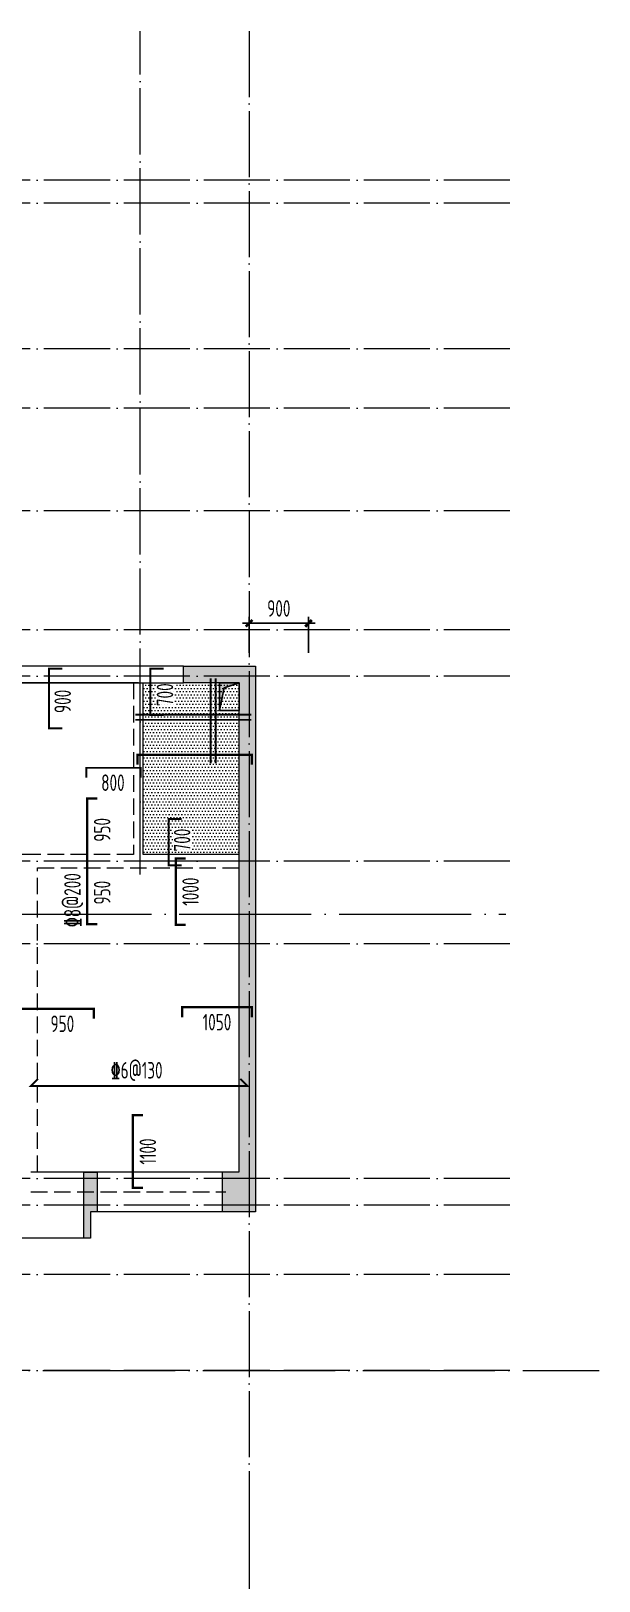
# Model space of a CAD drawing. Extents: x -129922 to 1190196, y -520662 to 139923.
# Drawn here: x 630640 to 639236, y -261298 to -237857 of the extents above; entities that cross this region are included whole.
import ezdxf
from ezdxf.enums import TextEntityAlignment as Align

# ---------------------------------------------------------------- set-up
doc = ezdxf.new("R2010")
doc.units = 0
doc.header["$LTSCALE"] = 1000
doc.header["$MEASUREMENT"] = 0
doc.linetypes.add('DASH', pattern=[0.35, 0.25, -0.1])
doc.linetypes.add('DOTE', pattern=[2.42, 2, -0.2, 0.02, -0.2])
for name, color, linetype, lineweight in [('A-平面-饰线', 11, 'Continuous', 15), ('A-标注-轴号', 3, 'Continuous', 15), ('A-轴线-塔楼', 1, 'DOTE', 9), ('A-轴线-隔墙', 41, 'DOTE', 9), ('S-基础-DQ', 6, 'Continuous', 20), ('S-墙柱-HATCH', 251, 'Continuous', 9), ('S-墙柱-WALL', 6, 'Continuous', 20), ('S-大样-HATCH', 251, 'Continuous', 9), ('S-大样-实线', 2, 'Continuous', 20), ('S-板-BEAM', 4, 'DASH', 20), ('S-板-BEAM-CON', 2, 'Continuous', 20), ('S-板-DIM', 3, 'Continuous', 20), ('S-板-板面填充', 251, 'Continuous', 20), ('S-板-楼板正筋', 107, 'Continuous', 20), ('S-板-楼板正筋文字', 107, 'Continuous', 20), ('S-板-楼板负筋', 1, 'Continuous', 20), ('S-板-楼板负筋文字', 7, 'Continuous', 20), ('S-轴网-轴线', 1, 'DOTE', 9)]:
    doc.layers.add(name, color=color, linetype=linetype, lineweight=lineweight)
doc.layers.add('HOLE', color=5, linetype='Continuous')
doc.layers.add('HOLE_HATCH', color=9, linetype='Continuous')
doc.styles.add('BW_Rein', font='tssdeng.shx', dxfattribs={"width": 0.7, "bigfont": 'hztxt.shx'})
doc.styles.add('TSSD_Dimension', font='tssdeng.shx', dxfattribs={"width": 0.7, "bigfont": 'HZTXT.SHX'})
doc.styles.add('样式 1', font='tssdeng.shx', dxfattribs={"width": 0.7, "bigfont": 'tssdchn.shx'})
doc.dimstyles.new('TSSD_100_100$0', dxfattribs={"dimtxt": 250, "dimasz": 100, "dimexe": 100, "dimexo": 250, "dimgap": 100, "dimtad": 1, "dimdec": 0, "dimzin": 0, "dimdsep": 46, "dimtxsty": 'TSSD_Dimension', "dimblk": 'ARCHTICK', "dimcen": 0, "dimdle": 100, "dimclrd": 3, "dimclre": 3, "dimclrt": 7, "dimadec": 0, "dimazin": 0, "dimtfac": 1, "dimtdec": 0, "dimtix": 1, "dimtmove": 2, "dimatfit": 0, "dimldrblk": 'ARCHTICK', "dimfxl": 0, "dimtolj": 1, "dimtzin": 0, "dimarcsym": 0})

# ---------------------------------------------------------------- blocks, each defined once
blk = doc.blocks.new('ZHOUWANG3')
at = {"layer": 'A-标注-轴号'}
blk.add_line((135852, 226834), (135852, 222834), dxfattribs=at)
at = {"layer": 'A-轴线-塔楼', "linetype": 'DOTE', "ltscale": 0.5}
for p, q in [((135852, 248942), (135852, 226834)), ((139798, 246686), (85362, 246686)), ((139798, 246336), (121152, 246336)), ((139798, 244136), (121152, 244136)), ((139798, 243236), (85362, 243236)), ((139798, 241686), (85362, 241686)), ((139798, 239886), (85362, 239886)), ((139798, 239186), (85362, 239186)), ((139798, 231586), (85362, 231586)), ((139798, 228686), (85362, 228686))]:
    blk.add_line(p, q, dxfattribs=at)
at = {"layer": 'A-轴线-隔墙', "ltscale": 0.5}
for p, q in [((134202, 236186), (134202, 248942)), ((139798, 236386), (129552, 236386)), ((139798, 235136), (129552, 235136)), ((139798, 231186), (85362, 231186)), ((139798, 230136), (85362, 230136))]:
    blk.add_line(p, q, dxfattribs=at)
blk = doc.blocks.new('_ArchTick')
at = {"color": 0, "linetype": 'ByBlock', "const_width": 0.4}
blk.add_lwpolyline([(-0.5, -0.5), (0.5, 0.5)], dxfattribs=at)
blk = doc.blocks.new('*D1199')
at = {"layer": 'Defpoints', "color": 0, "transparency": 16777216}
for p in [(633940, -246814), (633940, -247513), (634840, -247513)]:
    blk.add_point(p, dxfattribs=at)
at = {"layer": 'S-板-DIM', "color": 3, "lineweight": -2, "transparency": 16777216}
for p, q in [((634940, -246814), (633840, -246814)), ((633940, -247263), (633940, -246714)), ((634840, -247263), (634840, -246714))]:
    blk.add_line(p, q, dxfattribs=at)
at = {"layer": 'S-板-DIM', "color": 3, "lineweight": -2, "transparency": 16777216, "xscale": 100, "yscale": 100, "zscale": 100, "rotation": 180}
blk.add_blockref('_ArchTick', (633940, -246814), dxfattribs=at)
at = {"layer": 'S-板-DIM', "color": 3, "lineweight": -2, "transparency": 16777216, "xscale": 100, "yscale": 100, "zscale": 100}
blk.add_blockref('_ArchTick', (634840, -246814), dxfattribs=at)
at = {"layer": 'S-板-DIM', "color": 7, "transparency": 16777216, "insert": (634390, -246589), "char_height": 250, "attachment_point": 5, "style": 'TSSD_Dimension'}
blk.add_mtext('\\A1;900', dxfattribs=at)
blk = doc.blocks.new('20191023.11405152')
at = {"layer": 'S-大样-HATCH'}
h = blk.add_hatch(color=256, dxfattribs=at)
h.dxf.hatch_style = 1
h.paths.add_polyline_path([(-100, 0), (0, 0), (0, -400), (100, -400), (100, 600), (-100, 600)])
at = {"layer": 'S-大样-实线'}
blk.add_lwpolyline([(-100, 0), (0, 0), (0, -400), (100, -400), (100, 600), (-100, 600)], close=True, dxfattribs=at)
blk = doc.blocks.new('BW-11249575', base_point=(4312308, -603454))
at = {"layer": 'S-板-板面填充'}
h = blk.add_hatch(dxfattribs=at)
h.set_pattern_fill('DOTS', color=256, scale=30, style=0)
h.set_pattern_definition([(0, (4313358.12, -595033.514), (23.8125, 47.625), [0, -47.625])])
h.paths.add_polyline_path([(4358808, -592434), (4360258, -592434), (4360258, -595034), (4358808, -595034)])
at = {"layer": 'A-平面-饰线'}
blk.add_lwpolyline([(4360508, -600434), (4358008, -600434), (4358008, -600834), (4357908, -600834), (4357908, -600834), (4356508, -600834)], dxfattribs=at)
at = {"layer": 'S-基础-DQ', "ltscale": 0.5}
blk.add_lwpolyline([(4360258, -595134), (4358758, -595134), (4358758, -592434)], dxfattribs=at)
blk.add_lwpolyline([(4360258, -595134), (4358758, -595134), (4358758, -592434)], dxfattribs=at)
at = {"layer": 'S-板-BEAM'}
for p, q in [((4358658, -592434), (4358658, -595034)), ((4357108, -595034), (4356108, -595034)), ((4358658, -595034), (4357108, -595034)), ((4357208, -595234), (4360258, -595234)), ((4357208, -599834), (4357208, -595234)), ((4357108, -600134), (4360058, -600134))]:
    blk.add_line(p, q, dxfattribs=at)
at = {"layer": 'S-板-BEAM-CON'}
for p, q in [((4358733, -592184), (4356033, -592184)), ((4359418, -592184), (4358733, -592184)), ((4358733, -592434), (4356033, -592434)), ((4356033, -592434), (4358733, -592434)), ((4358733, -592434), (4359418, -592434)), ((4358808, -595034), (4358808, -592434)), ((4360258, -595034), (4358808, -595034)), ((4360058, -599834), (4357108, -599834))]:
    blk.add_line(p, q, dxfattribs=at)
at = {"layer": 'S-大样-实线', "xscale": -1}
blk.add_blockref('20191023.11405152', (4358008, -600434), dxfattribs=at)
blk = doc.blocks.new('safhgfjhgfj')
at = {"layer": 'S-墙柱-HATCH', "ltscale": 0.2}
h = blk.add_hatch(color=256, dxfattribs=at)
h.paths.add_polyline_path([(6336110, -688648), (6336110, -694018), (6335910, -694018), (6335910, -693248), (6333210, -693248), (6333210, -693048), (6333310, -693048), (6335910, -693048), (6335910, -687998), (6336510, -687998), (6336510, -688648)])
h.paths.add_polyline_path([(6312710, -703448), (6312710, -703148), (6311910, -703148), (6311910, -698748), (6311710, -698748), (6311710, -703148), (6310910, -703148), (6310910, -703448)])
h.paths.add_polyline_path([(6311910, -697548), (6311710, -697548), (6311710, -695048), (6311310, -695048), (6311310, -694848), (6312310, -694848), (6312310, -695048), (6311910, -695048)])
h.paths.add_polyline_path([(6325110, -697548), (6325310, -697548), (6325310, -695048), (6325710, -695048), (6325710, -694848), (6324710, -694848), (6324710, -695048), (6325110, -695048)])
h.paths.add_polyline_path([(6324310, -703448), (6324310, -703148), (6325110, -703148), (6325110, -698748), (6325310, -698748), (6325310, -703148), (6326110, -703148), (6326110, -703448)])
h.paths.add_polyline_path([(6331360, -703448), (6331360, -703148), (6331810, -703148), (6331810, -699398), (6332010, -699398), (6332010, -703148), (6332810, -703148), (6332810, -703448)])
h.paths.add_polyline_path([(6332010, -695748), (6331810, -695748), (6331810, -693248), (6331660, -693248), (6331660, -693048), (6332010, -693048)])
h.paths.add_polyline_path([(6336310, -703148), (6336110, -703148), (6336110, -699598), (6335910, -699598), (6335910, -703748), (6336310, -703748)])
h.paths.add_polyline_path([(6336610, -695748), (6336110, -695748), (6336110, -698548), (6335910, -698548), (6335910, -695498), (6336610, -695498)])
h.paths.add_polyline_path([(6319410, -703448), (6319410, -703148), (6318610, -703148), (6318610, -699398), (6318410, -699398), (6318410, -703148), (6317610, -703148), (6317610, -703448)])
h.paths.add_polyline_path([(6318410, -695748), (6318610, -695748), (6318610, -693248), (6318960, -693248), (6318960, -693048), (6318060, -693048), (6318060, -693248), (6318410, -693248)])
h.paths.add_polyline_path([(6307910, -693048), (6307910, -693248), (6309510, -693248), (6309510, -693688), (6309710, -693688), (6309710, -693048)])
h.paths.add_polyline_path([(6314110, -693248), (6315860, -693248), (6315860, -693048), (6313910, -693048), (6313910, -693688), (6314110, -693688)])
h.paths.add_polyline_path([(6322910, -693248), (6321160, -693248), (6321160, -693048), (6323110, -693048), (6323110, -693688), (6322910, -693688)])
h.paths.add_polyline_path([(6329135, -693048), (6329135, -693248), (6327510, -693248), (6327510, -693688), (6327310, -693688), (6327310, -693048)])
h.paths.add_polyline_path([(6321360, -691748), (6321360, -690648), (6319760, -690648), (6319760, -688348), (6317260, -688348), (6317260, -690648), (6315660, -690648), (6315660, -691748), (6315860, -691748), (6315860, -690848), (6317960, -690848), (6317960, -690648), (6317460, -690648), (6317460, -688548), (6319560, -688548), (6319560, -690648), (6319060, -690648), (6319060, -690848), (6321160, -690848), (6321160, -691748)])
h.paths.add_polyline_path([(6307910, -690498), (6307910, -691698), (6308110, -691698), (6308110, -687998), (6305610, -687998), (6305610, -688698), (6305810, -688698), (6305810, -688198), (6307910, -688198), (6307910, -690298), (6305810, -690298), (6305810, -689798), (6305610, -689798), (6305610, -690498)])
h.paths.add_polyline_path([(6300910, -688648), (6300910, -694018), (6301110, -694018), (6301110, -693248), (6303810, -693248), (6303810, -693048), (6303710, -693048), (6301110, -693048), (6301110, -687998), (6300510, -687998), (6300510, -688648)])
h.paths.add_polyline_path([(6313910, -695048), (6314910, -695048), (6314910, -697548), (6315110, -697548), (6315110, -694848), (6313910, -694848)])
h.paths.add_polyline_path([(6300410, -695748), (6300910, -695748), (6300910, -698548), (6301110, -698548), (6301110, -695498), (6300410, -695498)])
h.paths.add_polyline_path([(6295310, -703148), (6295060, -703148), (6295060, -695748), (6295900, -695748), (6295900, -695498), (6294810, -695498), (6294810, -703748), (6295310, -703748)])
h.paths.add_polyline_path([(6305660, -703448), (6305660, -703148), (6305210, -703148), (6305210, -699398), (6305010, -699398), (6305010, -703148), (6304210, -703148), (6304210, -703448)])
h.paths.add_polyline_path([(6315110, -701648), (6315110, -699148), (6314510, -699148), (6314510, -699348), (6314910, -699348), (6314910, -701648)])
h.paths.add_polyline_path([(6308710, -699348), (6309110, -699348), (6309110, -699148), (6308510, -699148), (6308510, -701648), (6308710, -701648)])
h.paths.add_polyline_path([(6308710, -695048), (6309710, -695048), (6309710, -694848), (6308510, -694848), (6308510, -697548), (6308710, -697548)])
h.paths.add_polyline_path([(6305010, -695748), (6305210, -695748), (6305210, -693248), (6305360, -693248), (6305360, -693048), (6305010, -693048)])
h.paths.add_polyline_path([(6328110, -690798), (6330810, -690798), (6330810, -690148), (6330610, -690148), (6330610, -690598), (6328110, -690598), (6328110, -688598), (6330610, -688598), (6330610, -689048), (6330810, -689048), (6330810, -687998), (6330310, -687998), (6330310, -688398), (6327910, -688398), (6327910, -691698), (6328110, -691698)])
h.paths.add_polyline_path([(6323110, -695048), (6322110, -695048), (6322110, -697548), (6321910, -697548), (6321910, -694848), (6323110, -694848)])
h.paths.add_polyline_path([(6341710, -703148), (6341960, -703148), (6341960, -695748), (6341120, -695748), (6341120, -695498), (6342210, -695498), (6342210, -703748), (6341710, -703748)])
h.paths.add_polyline_path([(6321910, -701648), (6321910, -699148), (6322510, -699148), (6322510, -699348), (6322110, -699348), (6322110, -701648)])
h.paths.add_polyline_path([(6328310, -699348), (6327910, -699348), (6327910, -699148), (6328510, -699148), (6328510, -701648), (6328310, -701648)])
h.paths.add_polyline_path([(6328310, -695048), (6327310, -695048), (6327310, -694848), (6328510, -694848), (6328510, -697548), (6328310, -697548)])
h.paths.add_polyline_path([(6300710, -703148), (6300910, -703148), (6300910, -699598), (6301110, -699598), (6301110, -703748), (6300710, -703748)])
at = {"layer": 'S-墙柱-WALL'}
blk.add_lwpolyline([(6341710, -703148), (6341960, -703148), (6341960, -695748), (6341120, -695748), (6341120, -695498), (6342210, -695498), (6342210, -703748), (6341710, -703748)], close=True, dxfattribs=at)
blk = doc.blocks.new('sgjhfgjhgj')
at = {"layer": 'HOLE_HATCH', "ltscale": 0.5}
blk.add_hatch(color=256, dxfattribs=at).paths.add_polyline_path([(307319, 602712), (307619, 602712), (307394, 602637), (307319, 602292)])
at = {"layer": 'HOLE', "ltscale": 0.5}
blk.add_lwpolyline([(307319, 602292), (307619, 602292), (307619, 602712), (307319, 602712)], close=True, dxfattribs=at)
blk.add_lwpolyline([(307319, 602292), (307394, 602637), (307619, 602712)], dxfattribs=at)

msp = doc.modelspace()

# ---------------------------------------------------------------- linework, layer by layer
at = {"layer": 'S-板-楼板正筋', "const_width": 30}
for points in [[(633359.3, -247647.1), (633359.3, -248934.1)], [(633435.8, -247647.1), (633435.8, -248934.1)], [(632218.3, -248198.1), (633972.3, -248198.1)], [(632218.3, -248274.1), (633972.3, -248274.1)], [(630745.8, -253704.5), (630639.7, -253810.6), (633914.7, -253810.6), (633808.6, -253704.5)]]:
    msp.add_lwpolyline(points, dxfattribs=at)
at = {"layer": 'S-板-楼板负筋'}
for points, const_width in [([(631114.7, -248402.6), (630914.7, -248402.6), (630914.7, -247502.6), (631114.7, -247502.6)], 30), ([(632646.4, -248202.6), (632446.4, -248202.6), (632446.4, -247502.6), (632646.4, -247502.6)], 30), ([(632249.7, -248951.1), (632249.7, -248801.1), (633979.7, -248801.1), (633979.7, -248951.1)], 35), ([(631479.7, -249150.1), (631479.7, -249000.1), (632299.7, -249000.1), (632299.7, -249150.1)], 30), ([(631642.1, -251362.6), (631492.1, -251362.6), (631492.1, -249462.6), (631642.1, -249462.6)], 35), ([(632922.6, -250472.6), (632722.6, -250472.6), (632722.6, -249772.6), (632922.6, -249772.6)], 30), ([(632980.1, -251372.6), (632830.1, -251372.6), (632830.1, -250372.6), (632980.1, -250372.6)], 35), ([(629689.7, -252795.6), (629689.7, -252645.6), (631589.7, -252645.6), (631589.7, -252795.6)], 35), ([(632929.7, -252771.1), (632929.7, -252621.1), (633979.7, -252621.1), (633979.7, -252771.1)], 35), ([(632332.6, -255352.6), (632182.6, -255352.6), (632182.6, -254252.6), (632332.6, -254252.6)], 35)]:
    msp.add_lwpolyline(points, dxfattribs=dict(at, const_width=const_width))
at = {"layer": 'S-轴网-轴线'}
for points in [[(620781.5, -251212.6), (637826.3, -251212.6)], [(582421.3, -258112.6), (639236.2, -258112.6)]]:
    msp.add_lwpolyline(points, dxfattribs=at)

# ---------------------------------------------------------------- block references
for name, p in [('ZHOUWANG3', (498087.8, -486799)), ('BW-11249575', (585839.7, -258732.6)), ('sgjhfgjhgj', (326171.2, -850424.7))]:
    msp.add_blockref(name, p)
at = {"layer": 'S-墙柱-HATCH'}
msp.add_blockref('safhgfjhgfj', (-5708170.7, 448035.8), dxfattribs=at)

# ---------------------------------------------------------------- texts
at = {"layer": 'S-板-楼板正筋文字', "linetype": 'Continuous', "style": '样式 1', "width": 0.7}
msp.add_text('\x846@130', height=250, dxfattribs=at).set_placement((631847, -253699.1))
at = {"layer": 'S-板-楼板负筋文字', "linetype": 'Continuous', "style": '样式 1', "width": 0.7}
for s, p in [('700', (632542.6, -247895.1)), ('900', (630994.7, -247995.1)), ('700', (632802.6, -250092.6))]:
    msp.add_text(s, height=250, rotation=90, dxfattribs=at).set_placement(p, align=Align.TOP_CENTER)
msp.add_text('800', height=250, dxfattribs=at).set_placement((631879.7, -249100.1), align=Align.TOP_CENTER)
at = {"layer": 'S-板-楼板负筋文字', "style": 'BW_Rein', "width": 0.7}
for s, p in [('950', (631592.1, -249937.6)), ('950', (631592.1, -250887.6)), ('1000', (632930.1, -250872.6)), ('1100', (632282.6, -254802.6))]:
    msp.add_text(s, height=250, rotation=90, dxfattribs=at).set_placement(p, align=Align.TOP_CENTER)
msp.add_text('\x848@200', height=250, rotation=90, dxfattribs=at).set_placement((631392.1, -250592.6), align=Align.RIGHT)
for s, p in [('950', (631114.7, -252745.6)), ('1050', (633454.7, -252721.1))]:
    msp.add_text(s, height=250, dxfattribs=at).set_placement(p, align=Align.TOP_CENTER)

# ---------------------------------------------------------------- dimensions: what is measured, and where the dimension line sits
at = {"layer": 'S-板-DIM'}
dim = msp.add_aligned_dim(p1=(634839.7, -247512.6), p2=(633939.7, -247512.6), distance=-698.5, dimstyle='TSSD_100_100$0', dxfattribs=at)
dim.commit()
dim.dimension.update_dxf_attribs({"geometry": '*D1199', "text_midpoint": (634389.7, -246589.1)})

doc.saveas('drawing.dxf')
